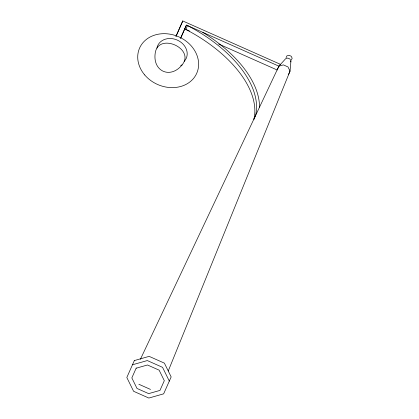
<?xml version="1.0" encoding="UTF-8"?>
<svg xmlns="http://www.w3.org/2000/svg" width="419" height="419" viewBox="0 0 419 419"><rect width="100%" height="100%" fill="white"/><g stroke="black" fill="none" stroke-linecap="round" stroke-linejoin="round"><path stroke-width="0.63" d="M140.365 359.34L278.897 66.16L285.674 58.676L287.795 58.073L289.979 59.048L290.948 61.022L290.032 71.104L168.244 371.004M175.917 36.49L182.768 20.95L280.452 64.343L278.897 66.16L277.179 70.004L218.708 44.032M176.095 36.149L182.768 20.95M180.542 38.391L186.413 25.077L278.897 66.16L283.37 64.887L287.984 66.935L290.032 71.104L288.56 74.399M180.699 38.092L186.413 25.077M136.233 368.002L131.838 377.917L137.008 388.45L148.661 393.624L159.969 390.414L164.306 380.693L159.136 370.16L147.483 364.986L136.175 368.201M286.088 57.702L286.905 55.879L289.021 55.277L291.21 56.246L292.179 58.22L291.362 60.043M290.54 61.933L290.948 61.022M182.097 64.882C195.537 48.578 158.372 32.095 155.239 52.951C152.385 71.298 170.423 79.421 182.097 64.882L180.662 65.788M132.504 364.771L147.305 360.565L162.551 367.337L169.323 381.122M184.695 28.927L189.472 31.043M138.851 384.254L150.505 389.429M156.926 48.154A15.618 13.036 23.7 0 1 177.839 40.339A15.618 13.036 23.7 0 1 184.224 61.363M202.78 32.347A111.758 60.933 24.1 0 1 259.492 107.222M187.555 25.585L185.832 29.445A111.669 60.886 24.1 0 1 253.888 119.3L255.611 115.435A111.669 60.886 24.1 0 0 187.555 25.585M134.347 360.57L126.821 377.493L133.593 391.278L148.839 398.05L163.64 393.844L171.162 376.927L164.395 363.142L149.143 356.365L134.347 360.57M144.691 74.928A31.231 26.078 23.7 0 0 196.715 73.325A31.231 26.078 23.7 0 0 163.106 33.688A31.231 26.078 23.7 0 0 144.691 74.928"/></g></svg>
